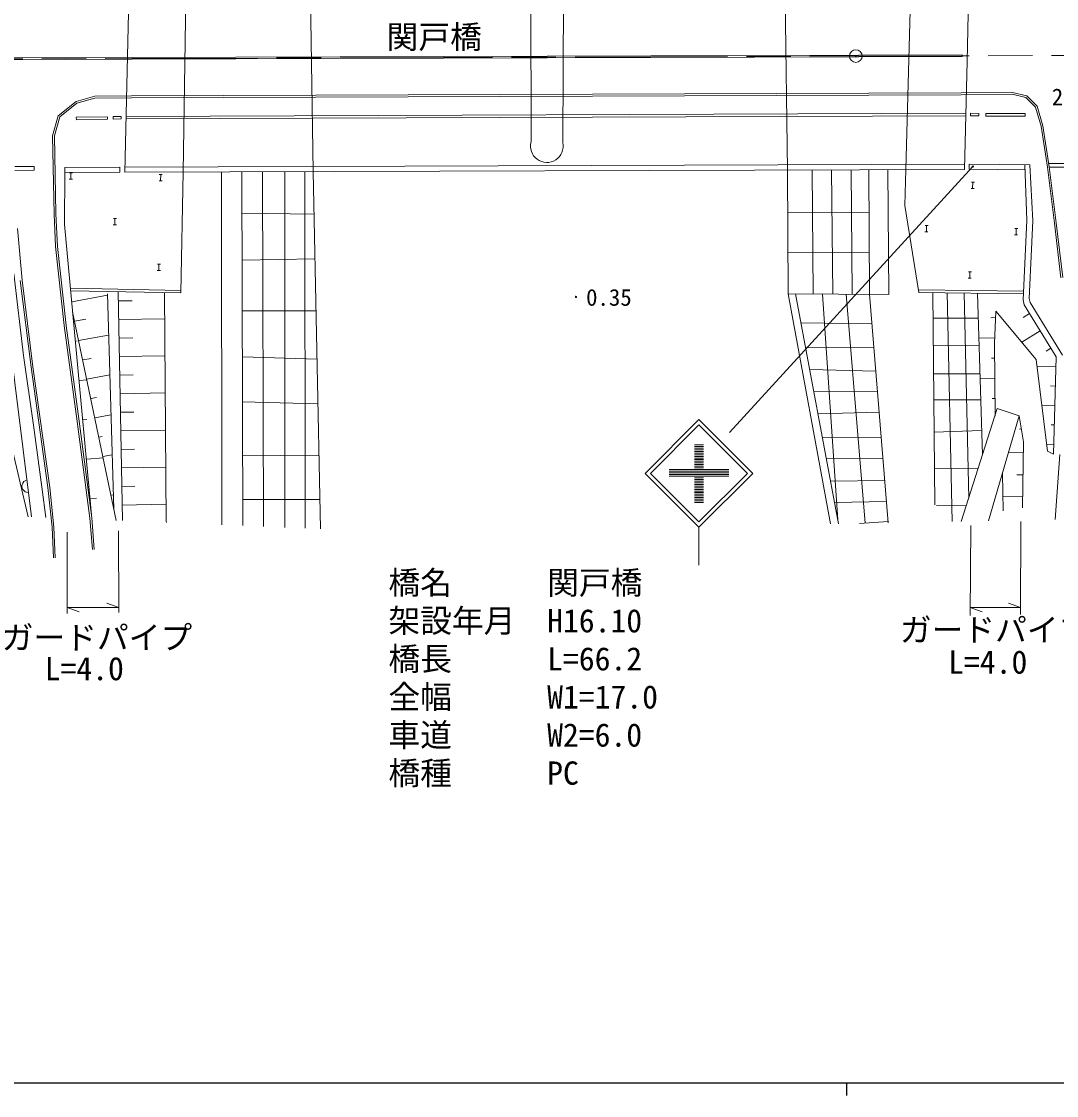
# Model space of a CAD drawing. Units: millimetres, scale not verified. Extents: x 40000 to 680000, y 20000 to 380000.
# Drawn here: x 203031 to 284550, y 204000 to 288607 of the extents above; entities that cross this region are included whole.
import ezdxf
from ezdxf.enums import TextEntityAlignment as Align

# ---------------------------------------------------------------- set-up
doc = ezdxf.new("R2010")
doc.units = ezdxf.units.MM
doc.header["$LTSCALE"] = 1000
doc.linetypes.add('CHAIN', pattern=[18.5, 12, -1.5, 3.5, -1.5])
for name, color, linetype, lineweight in [('M-BGD', 7, 'Continuous', 13), ('M-BMK', 2, 'CHAIN', 13), ('M-BMK-SRVR', 3, 'Continuous', 13), ('M-STR-HTXT', 7, 'Continuous', 13), ('M-STR-STR1', 1, 'Continuous', 13), ('M-STR-STRC', 7, 'Continuous', 13), ('M-TTL-BAND', 7, 'Continuous', 25)]:
    doc.layers.add(name, color=color, linetype=linetype, lineweight=lineweight)
doc.styles.add('ＭＳ ゴシック', font='')
doc.styles.get('ＭＳ ゴシック').set_extended_font_data('MS Gothic')

msp = doc.modelspace()

# ---------------------------------------------------------------- linework, layer by layer
at = {"layer": 'M-BGD'}
for p, q in [((216032, 295174), (215773, 276744)), ((225705, 295099), (226005, 276779)), ((263121, 294695), (263366, 276907)), ((273147, 294726), (272690, 276939)), ((211761, 285777), (277123, 285987)), ((277123, 285987), (277123, 285837)), ((211761, 285777), (189365, 285694)), ((211761, 285627), (189366, 285544)), ((211761, 285627), (277123, 285837)), ((207326, 282303), (208798, 282720)), ((208798, 282720), (211707, 282741)), ((208819, 282570), (211708, 282591)), ((277042, 282984), (211707, 282741)), ((277043, 282834), (211708, 282591)), ((277041, 282984), (281077, 283022)), ((277043, 282834), (281059, 282871)), ((281059, 282871), (282131, 282606)), ((281077, 283022), (282207, 282742)), ((282131, 282606), (282904, 281851)), ((282207, 282742), (283038, 281930)), ((205928, 281178), (207326, 282303)), ((206059, 281091), (207396, 282167)), ((207396, 282167), (208819, 282570)), ((282904, 281851), (283329, 280356)), ((283038, 281930), (283476, 280389)), ((205473, 279611), (205928, 281178)), ((205623, 279591), (206059, 281091)), ((207347, 281058), (209798, 281107)), ((207347, 281058), (207351, 280858)), ((207351, 280858), (209802, 280907)), ((209798, 281107), (209802, 280907)), ((210257, 281118), (210870, 281129)), ((210257, 281118), (210260, 280918)), ((210260, 280918), (210873, 280929)), ((210870, 281129), (210873, 280929)), ((211266, 281129), (277415, 281383)), ((211266, 281129), (211267, 280929)), ((211267, 280929), (277410, 281183)), ((277774, 281378), (278425, 281366)), ((277774, 281378), (277789, 281177)), ((277789, 281177), (278432, 281166)), ((278425, 281366), (278432, 281166)), ((278986, 281357), (282077, 281359)), ((278986, 281357), (278986, 281157)), ((278986, 281157), (282077, 281159)), ((282077, 281359), (282077, 281159)), ((283329, 280356), (283833, 277133)), ((283476, 280389), (283982, 277154)), ((205592, 273440), (205473, 279611)), ((205742, 273445), (205623, 279591)), ((200426, 276747), (203820, 249585)), ((202515, 277173), (204030, 277192)), ((202519, 276873), (204034, 276892)), ((204030, 277192), (204034, 276892)), ((206439, 276712), (206420, 272615)), ((206438, 277112), (210779, 277127)), ((206438, 277112), (206439, 276712)), ((206439, 276712), (210769, 276727)), ((206807, 276690), (207046, 276686)), ((206927, 276688), (206917, 276188)), ((210779, 277127), (210769, 276727)), ((215585, 267228), (215770, 276744)), ((218781, 276755), (218821, 248960)), ((220389, 276760), (220465, 248891)), ((222024, 276766), (222093, 248823)), ((223774, 276772), (223777, 248753)), ((225360, 276777), (225363, 248687)), ((226007, 276779), (226583, 248636)), ((263426, 267142), (263362, 276907)), ((265393, 267135), (265309, 276914)), ((266939, 267129), (266829, 276919)), ((268444, 267123), (268373, 276924)), ((269811, 267118), (269763, 276929)), ((271343, 267112), (271259, 276934)), ((272599, 274102), (272688, 276939)), ((277680, 277365), (277676, 276965)), ((282080, 276926), (277676, 276965)), ((282461, 277323), (277680, 277365)), ((282067, 277326), (282206, 272953)), ((282691, 272896), (282461, 277323)), ((283833, 277133), (284383, 272730)), ((286539, 277428), (283943, 277427)), ((286540, 277128), (283943, 277127)), ((283982, 277154), (284532, 272748)), ((206797, 276190), (207037, 276186)), ((213867, 276053), (214107, 276048)), ((213876, 276553), (214116, 276548)), ((213996, 276551), (213987, 276051)), ((277842, 275954), (278082, 275946)), ((277962, 275950), (277946, 275450)), ((277826, 275454), (278066, 275446)), ((205720, 270882), (205592, 273440)), ((205869, 270893), (205742, 273445)), ((220398, 273504), (226075, 273437)), ((269780, 273529), (263384, 273592)), ((272599, 274102), (273711, 267258)), ((208576, 249456), (206420, 272615)), ((210263, 272587), (210503, 272582)), ((210273, 273087), (210513, 273082)), ((210393, 273084), (210383, 272585)), ((274194, 272534), (274434, 272526)), ((274314, 272530), (274298, 272030)), ((282206, 272953), (281911, 266686)), ((282398, 266798), (282691, 272896)), ((284383, 272730), (284895, 268415)), ((284532, 272748), (285045, 268430)), ((202714, 272296), (203077, 268228)), ((274178, 272034), (274418, 272027)), ((281246, 271806), (281486, 271799)), ((281262, 272306), (281502, 272298)), ((281382, 272302), (281366, 271802)), ((206402, 264645), (205720, 270882)), ((206551, 264664), (205869, 270893)), ((220408, 269817), (226148, 269908)), ((269795, 270425), (263405, 270373)), ((213739, 269483), (213979, 269478)), ((213859, 269481), (213849, 268981)), ((202420, 268744), (203179, 262296)), ((202928, 268212), (203785, 261382)), ((203077, 268228), (203934, 261402)), ((213729, 268983), (213969, 268979)), ((277598, 268387), (277838, 268379)), ((277614, 268886), (277854, 268879)), ((277734, 268882), (277718, 268383)), ((206887, 267602), (215589, 267428)), ((215585, 267228), (206905, 267402)), ((273713, 267458), (281943, 267365)), ((206987, 266527), (209805, 267051)), ((210297, 250203), (209802, 267148)), ((210974, 249287), (210646, 267327)), ((210658, 266596), (211750, 266614)), ((214438, 249209), (214292, 267254)), ((271343, 267112), (263426, 267142)), ((266742, 249025), (263426, 267142)), ((263998, 267140), (267376, 249037)), ((266129, 267132), (267317, 249357)), ((267977, 267125), (269475, 249079)), ((269811, 267118), (271301, 249116)), ((273711, 267258), (281933, 267165)), ((274960, 250524), (274819, 267246)), ((276321, 249216), (275928, 267233)), ((277266, 267218), (277635, 251069)), ((278320, 267206), (278715, 254459)), ((282005, 266279), (281911, 266686)), ((282473, 266471), (282398, 266798)), ((207060, 265739), (210484, 249307)), ((220419, 265825), (226232, 265803)), ((279766, 265792), (279663, 263252)), ((282942, 261985), (279766, 265792)), ((284519, 262193), (282005, 266279)), ((285023, 262328), (282473, 266471)), ((207217, 264989), (208102, 265153)), ((210684, 265134), (214308, 265196)), ((270003, 264793), (264423, 264863)), ((274836, 265233), (278380, 265244)), ((279745, 265276), (279371, 265272)), ((282424, 265598), (281929, 265293)), ((207424, 257101), (206402, 264645)), ((207572, 257121), (206551, 264664)), ((283262, 264236), (281810, 263342)), ((207352, 263436), (207408, 263440)), ((207534, 263467), (209897, 263905)), ((210709, 263672), (211792, 263690)), ((279659, 263686), (278429, 263671)), ((279663, 263252), (279717, 257513)), ((203179, 262296), (203966, 256818)), ((270159, 262911), (264786, 262918)), ((274854, 263113), (278448, 263075)), ((284100, 262874), (283724, 262642)), ((207851, 261944), (208527, 262070)), ((210734, 262210), (214332, 262272)), ((220429, 262182), (226309, 262002)), ((279674, 262096), (279428, 262093)), ((283852, 254753), (282942, 261985)), ((284498, 261426), (283008, 261467)), ((284307, 254522), (284519, 262193)), ((203785, 261382), (205111, 251887)), ((203934, 261402), (205260, 251905)), ((208168, 260422), (209989, 260760)), ((210759, 260748), (211835, 260766)), ((270312, 261063), (265110, 261185)), ((274873, 260843), (278517, 260854)), ((207624, 260329), (208177, 260377)), ((279689, 260507), (278528, 260493)), ((284456, 259892), (284079, 259902)), ((208485, 258900), (208952, 258987)), ((210784, 259286), (214356, 259347)), ((270447, 259435), (265432, 259454)), ((279704, 258917), (279484, 258915)), ((220438, 258638), (226381, 258477)), ((278580, 258811), (274890, 258799)), ((279883, 258125), (277049, 249230)), ((279883, 258125), (281621, 257538)), ((284413, 258357), (283395, 258386)), ((207896, 257223), (208173, 257247)), ((208802, 257378), (210081, 257615)), ((210810, 257823), (211877, 257842)), ((270581, 257821), (265758, 257709)), ((279204, 249273), (281621, 257538)), ((281621, 257538), (281941, 255493)), ((203966, 256818), (204671, 251746)), ((208419, 249491), (207424, 257101)), ((208568, 249507), (207572, 257121)), ((210835, 256361), (214380, 256423)), ((278655, 256383), (274912, 256249)), ((281781, 256516), (281637, 256493)), ((284371, 256823), (284136, 256830)), ((202112, 255724), (203552, 249596)), ((209120, 255856), (209377, 255904)), ((270742, 255870), (266108, 255835)), ((210860, 254899), (211919, 254918)), ((281941, 255493), (281871, 250297)), ((284328, 255289), (283783, 255304)), ((284307, 254522), (283852, 254753)), ((208168, 254116), (209458, 254229)), ((209437, 254334), (210173, 254470)), ((220450, 254436), (226465, 254390)), ((270880, 254202), (266414, 254194)), ((281930, 254627), (280774, 254643)), ((284447, 249378), (284807, 254508)), ((210885, 253437), (214404, 253498)), ((274920, 253400), (278376, 253413)), ((280357, 250050), (280295, 253003)), ((203091, 252137), (203068, 252013)), ((203137, 252244), (203091, 252137)), ((203223, 252357), (203137, 252244)), ((203314, 252430), (203223, 252357)), ((203428, 252485), (203314, 252430)), ((271025, 252459), (266749, 252398)), ((281906, 252895), (281423, 252901)), ((203068, 252013), (203089, 251854)), ((203089, 251854), (203145, 251741)), ((203145, 251741), (203218, 251650)), ((203218, 251650), (203330, 251564)), ((203330, 251564), (203437, 251518)), ((203437, 251518), (203562, 251494)), ((204671, 251746), (204936, 249538)), ((205111, 251887), (205438, 248762)), ((205260, 251905), (205587, 248773)), ((210071, 251289), (210265, 251325)), ((210910, 251975), (211962, 251993)), ((208440, 251010), (208938, 251053)), ((210936, 250513), (214427, 250574)), ((220459, 250959), (226535, 250959)), ((271163, 250791), (267065, 250706)), ((275111, 250473), (277434, 250440)), ((281883, 251163), (280333, 251184)), ((205438, 248762), (205540, 246352)), ((205587, 248773), (205690, 246358)), ((208613, 247005), (208419, 249491)), ((208763, 247016), (208568, 249507)), ((214455, 249142), (214438, 249209)), ((271293, 249217), (269028, 249070))]:
    msp.add_line(p, q, dxfattribs=at)
for centre, radius in [((277962, 277178), 50), ((277962, 277178), 30), ((277962, 277178), 10), ((246703, 266908), 50), ((246703, 266908), 30), ((246703, 266908), 10)]:
    msp.add_circle(centre, radius, dxfattribs=at)
at = {"layer": 'M-BMK'}
for p, q in [((277123, 285987), (277123, 285837)), ((499664, 286753), (277126, 285903)), ((277126, 285903), (69245, 285240))]:
    msp.add_line(p, q, dxfattribs=at)
at = {"layer": 'M-BMK-SRVR'}
for radius in [500, 20]:
    msp.add_circle((268744, 285876), radius, dxfattribs=at)
at = {"layer": 'M-STR-HTXT'}
for p, q in [((277792, 248913), (277749, 241812)), ((281744, 249231), (281712, 241905)), ((206628, 248389), (206630, 241984)), ((210682, 248471), (210693, 242040)), ((210692, 242456), (206630, 242456)), ((207570, 242113), (206630, 242456)), ((210692, 242456), (209752, 242798)), ((281715, 242456), (277753, 242456)), ((278693, 242114), (277753, 242456)), ((281715, 242456), (280775, 242798))]:
    msp.add_line(p, q, dxfattribs=at)
at = {"layer": 'M-STR-STR1'}
for p, q in [((211559, 294133), (211174, 276729)), ((277722, 294341), (277512, 285471)), ((243149, 293482), (243172, 279132)), ((245658, 279062), (245743, 293580)), ((277512, 285471), (277310, 276955)), ((277310, 276955), (211174, 276729)), ((277309, 277355), (211183, 277129))]:
    msp.add_line(p, q, dxfattribs=at)
msp.add_arc((244406, 278783), 1282, 164.18994, 12.55029, dxfattribs=at)
at = {"layer": 'M-STR-STRC'}
for p, q in [((207347, 281058), (209798, 281107)), ((207347, 281058), (207351, 280858)), ((207351, 280858), (209802, 280907)), ((209798, 281107), (209802, 280907)), ((210257, 281118), (210870, 281129)), ((210257, 281118), (210260, 280918)), ((210260, 280918), (210873, 280929)), ((210870, 281129), (210873, 280929)), ((211266, 281129), (277415, 281383)), ((211266, 281129), (211267, 280929)), ((211267, 280929), (277410, 281183)), ((277774, 281378), (278425, 281366)), ((277774, 281378), (277789, 281177)), ((277789, 281177), (278432, 281166)), ((278425, 281366), (278432, 281166)), ((278986, 281357), (282077, 281359)), ((278986, 281357), (278986, 281157)), ((278986, 281157), (282077, 281159)), ((282077, 281359), (282077, 281159)), ((277962, 277178), (258796, 256223)), ((252145, 253010), (256388, 257253)), ((256388, 257253), (260630, 253010)), ((256388, 256828), (252569, 253010)), ((260206, 253010), (256388, 256828)), ((256738, 255260), (256038, 255260)), ((256738, 255130), (256038, 255130)), ((256738, 255000), (256038, 255000)), ((256738, 254870), (256038, 254870)), ((256738, 254740), (256038, 254740)), ((256738, 254610), (256038, 254610)), ((256738, 254480), (256038, 254480)), ((256738, 254350), (256038, 254350)), ((256738, 254220), (256038, 254220)), ((256738, 254090), (256038, 254090)), ((256738, 253960), (256038, 253960)), ((256738, 253830), (256038, 253830)), ((256388, 248767), (252145, 253010)), ((252569, 253010), (256388, 249192)), ((258738, 253310), (254038, 253310)), ((258738, 253180), (254038, 253180)), ((258738, 253050), (254038, 253050)), ((256738, 253700), (256038, 253700)), ((256738, 253570), (256038, 253570)), ((256738, 253440), (256038, 253440)), ((260630, 253010), (256388, 248767)), ((256388, 249192), (260206, 253010)), ((258738, 252920), (254038, 252920)), ((258738, 252790), (254038, 252790)), ((256738, 252660), (256038, 252660)), ((256738, 252530), (256038, 252530)), ((256738, 252400), (256038, 252400)), ((256738, 252270), (256038, 252270)), ((256738, 252140), (256038, 252140)), ((256738, 252010), (256038, 252010)), ((256738, 251880), (256038, 251880)), ((256738, 251750), (256038, 251750)), ((256738, 251620), (256038, 251620)), ((256738, 251490), (256038, 251490)), ((256738, 251360), (256038, 251360)), ((256738, 251230), (256038, 251230)), ((256738, 251100), (256038, 251100)), ((256738, 250970), (256038, 250970)), ((256738, 250840), (256038, 250840)), ((256738, 250710), (256038, 250710)), ((256388, 245767), (256388, 248767))]:
    msp.add_line(p, q, dxfattribs=at)
for radius in [50, 30, 10]:
    msp.add_circle((277962, 277178), radius, dxfattribs=at)
at = {"layer": 'M-TTL-BAND'}
for p, q in [((40000, 205000), (579000, 205000)), ((268000, 205000), (268000, 204000))]:
    msp.add_line(p, q, dxfattribs=at)

# ---------------------------------------------------------------- texts
at = {"layer": 'M-BGD', "style": 'ＭＳ ゴシック'}
msp.add_text('0.35', height=1320, dxfattribs=at).set_placement((247500, 265817), align=Align.BOTTOM_LEFT)
at = {"layer": 'M-BMK-SRVR', "style": 'ＭＳ ゴシック'}
msp.add_text('22-15-2-2', height=1320, dxfattribs=at).set_placement((284177, 281610), align=Align.BOTTOM_LEFT)
at = {"layer": 'M-STR-HTXT', "style": 'ＭＳ ゴシック'}
for s, p in [('橋名\u3000\u3000\u3000関戸橋', (231932, 242935)), ('架設年月\u3000H16.10', (231932, 239935)), ('ガードパイプ', (201472, 238612)), ('ガードパイプ', (272212, 239218)), ('橋長\u3000\u3000\u3000L=66.2', (231932, 236935)), ('L=4.0', (276017, 236681)), ('L=4.0', (204861, 236165)), ('全幅\u3000\u3000\u3000W1=17.0', (231932, 233935)), ('車道\u3000\u3000\u3000W2=6.0', (231932, 230935)), ('橋種\u3000\u3000\u3000PC', (231932, 227935))]:
    msp.add_text(s, height=1833, dxfattribs=at).set_placement(p, align=Align.BOTTOM_LEFT)
at = {"layer": 'M-STR-STR1', "style": 'ＭＳ ゴシック'}
msp.add_text('関戸橋', height=1833, dxfattribs=at).set_placement((231792, 285927), align=Align.BOTTOM_LEFT)

doc.saveas('drawing.dxf')
